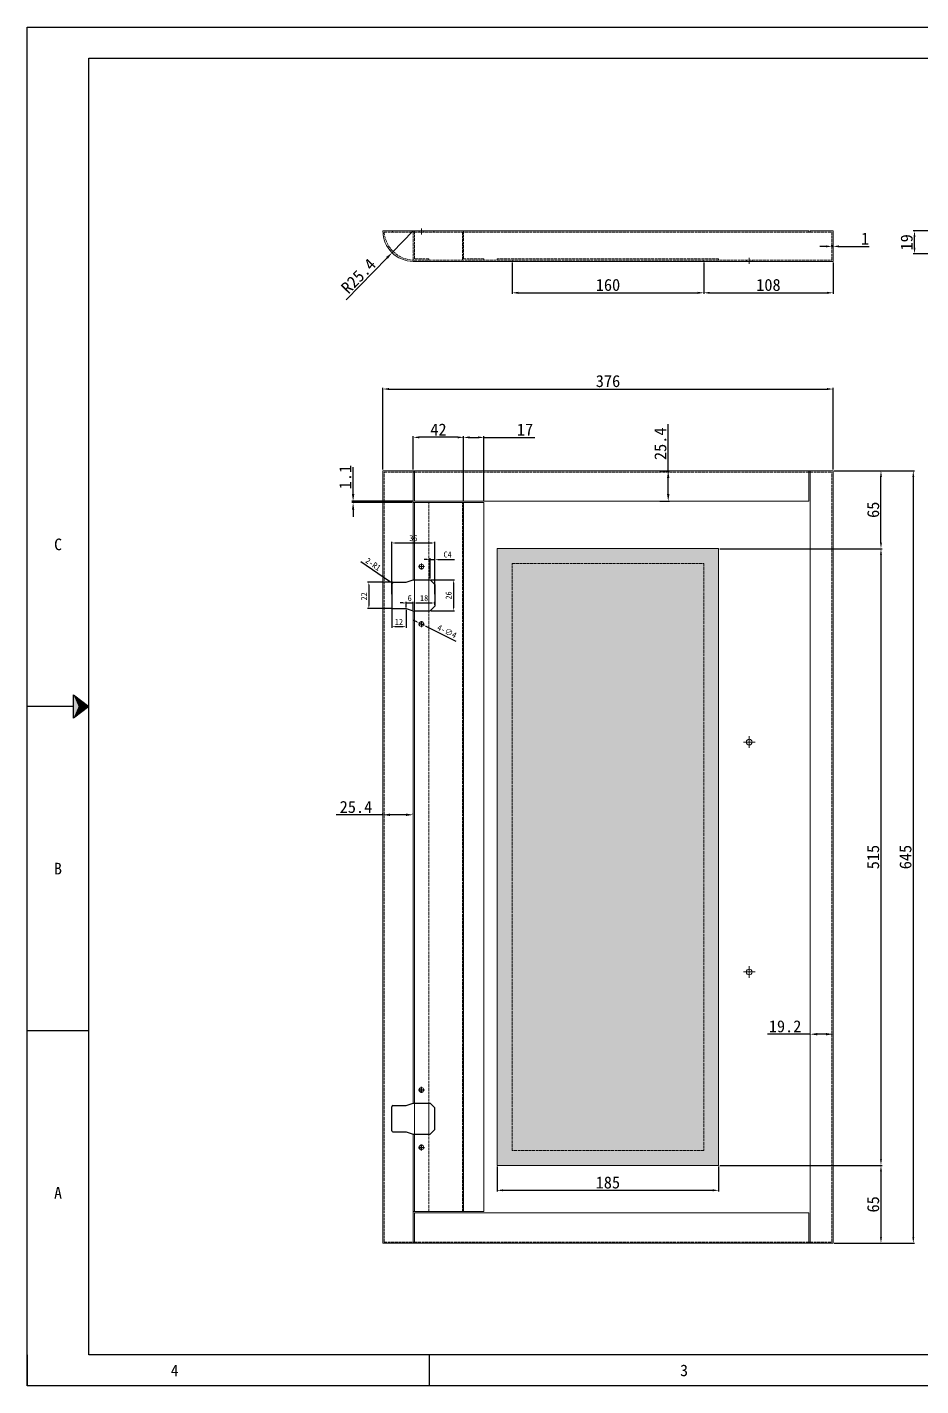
# Model space of a CAD drawing. Header units: millimetres. Extents: x 12436 to 30221, y 8547 to 23793.
# Drawn here: x 12488 to 13234, y 11352 to 12486 of the extents above; entities that cross this region are included whole.
import ezdxf
from ezdxf.enums import TextEntityAlignment as Align

# ---------------------------------------------------------------- set-up
doc = ezdxf.new("R2010")
doc.units = ezdxf.units.MM
doc.header["$PDSIZE"] = -1
for name, pattern in [('ACAD_ISO02W100', [15, 12, -3]), ('CENTER', [10.16, 6.35, -1.27, 1.27, -1.27]), ('DOT', [0.25, 0, -0.25]), ('HIDDEN', [1.905, 1.27, -0.635])]:
    doc.linetypes.add(name, pattern=pattern)
for name, color, linetype in [('print', 30, 'Continuous'), ('点画线', 1, 'CENTER'), ('虚线', 6, 'ACAD_ISO02W100')]:
    doc.layers.add(name, color=color, linetype=linetype)
doc.styles.add('Dartop', font='SIMFANG.TTF')
doc.dimstyles.new('0', dxfattribs={"dimtxt": 10, "dimasz": 5, "dimexe": 1, "dimexo": 1, "dimgap": 1.524, "dimtad": 1, "dimdec": 0, "dimzin": 0, "dimdsep": 46, "dimtxsty": 'Standard', "dimcen": 2.5, "dimclrd": 4, "dimclre": 4, "dimclrt": 4, "dimadec": 0, "dimazin": 0, "dimtfac": 1, "dimtdec": 0, "dimtmove": 0, "dimatfit": 3, "dimfxl": 1, "dimtzin": 0, "dimarcsym": 0})
doc.dimstyles.new('00', dxfattribs={"dimtxt": 5, "dimasz": 2.5, "dimexe": 1, "dimexo": 1, "dimgap": 1.524, "dimtad": 1, "dimdec": 0, "dimzin": 0, "dimdsep": 46, "dimtxsty": 'Standard', "dimcen": 2.5, "dimclrd": 4, "dimclre": 4, "dimclrt": 4, "dimadec": 0, "dimazin": 0, "dimtfac": 1, "dimtdec": 0, "dimtmove": 0, "dimatfit": 3, "dimfxl": 1, "dimtzin": 0, "dimarcsym": 0})
doc.dimstyles.new('副本 ISO-25', dxfattribs={"dimtxt": 10, "dimasz": 6, "dimexe": 1, "dimexo": 1, "dimgap": 1.524, "dimtad": 1, "dimdec": 1, "dimzin": 0, "dimdsep": 46, "dimtxsty": 'Standard', "dimcen": 2.5, "dimclrd": 4, "dimclre": 4, "dimclrt": 4, "dimadec": 0, "dimazin": 0, "dimtfac": 1, "dimtdec": 1, "dimtmove": 0, "dimatfit": 3, "dimfxl": 1, "dimtzin": 0, "dimarcsym": 0})

# ---------------------------------------------------------------- blocks, each defined once
blk = doc.blocks.new('*D512')
at = {"color": 4, "lineweight": -2}
for p, q in [((12785, 12117), (12785, 12185.3)), ((13161, 12117), (13161, 12185.3)), ((12790, 12184.3), (13156, 12184.3))]:
    blk.add_line(p, q, dxfattribs=at)
at = {"color": 4}
for points in [[(12790, 12185.2), (12790, 12183.5), (12785, 12184.3)], [(13156, 12185.2), (13156, 12183.5), (13161, 12184.3)]]:
    blk.add_solid(points, dxfattribs=at)
at = {"layer": 'Defpoints', "color": 0}
for p in [(13161, 12184.3), (12785, 12116), (13161, 12116)]:
    blk.add_point(p, dxfattribs=at)
at = {"color": 4, "lineweight": 9, "insert": (12973, 12190.9), "char_height": 10, "attachment_point": 5}
blk.add_mtext('376', dxfattribs=at)
blk = doc.blocks.new('*D513')
at = {"color": 4, "lineweight": -2}
for p, q in [((13162, 12116), (13229, 12116)), ((13228, 12111), (13228, 11476)), ((13162, 11471), (13229, 11471))]:
    blk.add_line(p, q, dxfattribs=at)
at = {"color": 4}
for points in [[(13227.2, 12111), (13228.8, 12111), (13228, 12116)], [(13227.2, 11476), (13228.8, 11476), (13228, 11471)]]:
    blk.add_solid(points, dxfattribs=at)
at = {"layer": 'Defpoints', "color": 0}
for p in [(13161, 12116), (13161, 11471), (13228, 11471)]:
    blk.add_point(p, dxfattribs=at)
at = {"color": 4, "lineweight": 9, "insert": (13221.5, 11793.5), "char_height": 10, "attachment_point": 5, "rotation": 90}
blk.add_mtext('645', dxfattribs=at)
blk = doc.blocks.new('*D514')
at = {"color": 4, "lineweight": -2}
for p, q in [((12813.2, 11990), (12810.9, 11991.1)), ((12815.4, 11988.9), (12819, 11987.1)), ((12846.3, 11973.6), (12821.2, 11986))]:
    blk.add_line(p, q, dxfattribs=at)
at = {"color": 4}
for points in [[(12813.3, 11990.4), (12813, 11989.7), (12815.4, 11988.9)], [(12821.4, 11986.4), (12821, 11985.7), (12819, 11987.1)]]:
    blk.add_solid(points, dxfattribs=at)
at = {"layer": 'Defpoints', "color": 0}
for p in [(12815.4, 11988.9), (12819, 11987.1)]:
    blk.add_point(p, dxfattribs=at)
at = {"color": 4, "lineweight": 9, "insert": (12838.5, 11982), "char_height": 5, "attachment_point": 5, "rotation": 333.7027}
blk.add_mtext('4-∅4', dxfattribs=at)
blk = doc.blocks.new('*D515')
at = {"color": 4, "lineweight": -2}
for p, q in [((13023.3, 12116), (13023.3, 12155.1)), ((13016.4, 12116), (13024.3, 12116)), ((13023.3, 12096.6), (13023.3, 12110)), ((13016.4, 12090.6), (13024.3, 12090.6))]:
    blk.add_line(p, q, dxfattribs=at)
at = {"color": 4}
for points in [[(13022.3, 12110), (13024.3, 12110), (13023.3, 12116)], [(13022.3, 12096.6), (13024.3, 12096.6), (13023.3, 12090.6)]]:
    blk.add_solid(points, dxfattribs=at)
at = {"layer": 'Defpoints', "color": 0}
for p in [(13015.4, 12116), (13023.3, 12116), (13015.4, 12090.6)]:
    blk.add_point(p, dxfattribs=at)
at = {"color": 4, "lineweight": 9, "insert": (13016.8, 12138.6), "char_height": 10, "attachment_point": 5, "rotation": 90}
blk.add_mtext('25.4', dxfattribs=at)
blk = doc.blocks.new('*D516')
at = {"color": 4, "lineweight": -2}
for p, q in [((12785, 11828.8), (12745.9, 11828.8)), ((12785, 11829.5), (12785, 11829.8)), ((12804.4, 11828.8), (12791, 11828.8)), ((12810.4, 11829.5), (12810.4, 11829.8))]:
    blk.add_line(p, q, dxfattribs=at)
at = {"color": 4}
for points in [[(12791, 11829.8), (12791, 11827.8), (12785, 11828.8)], [(12804.4, 11829.8), (12804.4, 11827.8), (12810.4, 11828.8)]]:
    blk.add_solid(points, dxfattribs=at)
at = {"layer": 'Defpoints', "color": 0}
for p in [(12785, 11828.8), (12785, 11828.5), (12810.4, 11828.5)]:
    blk.add_point(p, dxfattribs=at)
at = {"color": 4, "lineweight": 9, "insert": (12762.5, 11835.3), "char_height": 10, "attachment_point": 5}
blk.add_mtext('25.4', dxfattribs=at)
blk = doc.blocks.new('*D517')
at = {"color": 4, "lineweight": -2}
for p, q in [((12852.4, 12090.5), (12852.4, 12144.9)), ((12857.4, 12143.9), (12864.4, 12143.9)), ((12869.4, 12090.5), (12869.4, 12144.9)), ((12869.4, 12143.9), (12911.9, 12143.9))]:
    blk.add_line(p, q, dxfattribs=at)
at = {"color": 4}
for points in [[(12857.4, 12144.8), (12857.4, 12143.1), (12852.4, 12143.9)], [(12864.4, 12144.8), (12864.4, 12143.1), (12869.4, 12143.9)]]:
    blk.add_solid(points, dxfattribs=at)
at = {"layer": 'Defpoints', "color": 0}
for p in [(12852.4, 12143.9), (12852.4, 12089.5), (12869.4, 12089.5)]:
    blk.add_point(p, dxfattribs=at)
at = {"color": 4, "lineweight": 9, "insert": (12903.7, 12150.5), "char_height": 10, "attachment_point": 5}
blk.add_mtext('17', dxfattribs=at)
blk = doc.blocks.new('*D518')
at = {"color": 4, "lineweight": -2}
for p, q in [((12810.4, 12117), (12810.4, 12145)), ((12847.4, 12144), (12815.4, 12144)), ((12852.4, 12090.5), (12852.4, 12145))]:
    blk.add_line(p, q, dxfattribs=at)
at = {"color": 4}
for points in [[(12815.4, 12144.8), (12815.4, 12143.1), (12810.4, 12144)], [(12847.4, 12144.8), (12847.4, 12143.1), (12852.4, 12144)]]:
    blk.add_solid(points, dxfattribs=at)
at = {"layer": 'Defpoints', "color": 0}
for p in [(12810.4, 12144), (12810.4, 12116), (12852.4, 12089.5)]:
    blk.add_point(p, dxfattribs=at)
at = {"color": 4, "lineweight": 9, "insert": (12831.4, 12150.5), "char_height": 10, "attachment_point": 5}
blk.add_mtext('42', dxfattribs=at)
blk = doc.blocks.new('*D519')
at = {"color": 4, "lineweight": -2}
for p, q in [((13066.4, 12051), (13202, 12051)), ((13201, 12046), (13201, 11541)), ((13066.4, 11536), (13202, 11536))]:
    blk.add_line(p, q, dxfattribs=at)
at = {"color": 4}
for points in [[(13200.2, 12046), (13201.8, 12046), (13201, 12051)], [(13200.2, 11541), (13201.8, 11541), (13201, 11536)]]:
    blk.add_solid(points, dxfattribs=at)
at = {"layer": 'Defpoints', "color": 0}
for p in [(13065.4, 12051), (13065.4, 11536), (13201, 11536)]:
    blk.add_point(p, dxfattribs=at)
at = {"color": 4, "lineweight": 9, "insert": (13194.5, 11793.5), "char_height": 10, "attachment_point": 5, "rotation": 90}
blk.add_mtext('515', dxfattribs=at)
blk = doc.blocks.new('*D520')
at = {"color": 4, "lineweight": -2}
for p, q in [((12880.4, 11535), (12880.4, 11514.2)), ((13065.4, 11535), (13065.4, 11514.2)), ((13060.4, 11515.2), (12885.4, 11515.2))]:
    blk.add_line(p, q, dxfattribs=at)
at = {"color": 4}
for points in [[(12885.4, 11516.1), (12885.4, 11514.4), (12880.4, 11515.2)], [(13060.4, 11516.1), (13060.4, 11514.4), (13065.4, 11515.2)]]:
    blk.add_solid(points, dxfattribs=at)
at = {"layer": 'Defpoints', "color": 0}
for p in [(12880.4, 11536), (13065.4, 11536), (12880.4, 11515.2)]:
    blk.add_point(p, dxfattribs=at)
at = {"color": 4, "lineweight": 9, "insert": (12972.9, 11521.7), "char_height": 10, "attachment_point": 5}
blk.add_mtext('185', dxfattribs=at)
blk = doc.blocks.new('*D521')
at = {"color": 4, "lineweight": -2}
for p, q in [((12810.4, 12316.3), (12792.7, 12298.2)), ((12754.2, 12258.8), (12788.5, 12293.9))]:
    blk.add_line(p, q, dxfattribs=at)
at = {"color": 4}
blk.add_solid([(12787.7, 12294.6), (12789.2, 12293.2), (12792.7, 12298.2)], dxfattribs=at)
at = {"layer": 'Defpoints', "color": 0}
for p in [(12810.4, 12316.3), (12792.7, 12298.2)]:
    blk.add_point(p, dxfattribs=at)
at = {"color": 4, "lineweight": 9, "insert": (12764.6, 12278.7), "char_height": 10, "attachment_point": 5, "rotation": 45.6927}
blk.add_mtext('R25.4', dxfattribs=at)
blk = doc.blocks.new('*D522')
at = {"color": 4, "lineweight": -2}
for p, q in [((13155, 12303.4), (13150, 12303.4)), ((13160, 12303.6), (13160, 12304.4)), ((13160, 12303.4), (13161, 12303.4)), ((13161, 12303.6), (13161, 12304.4)), ((13166, 12303.4), (13191, 12303.4))]:
    blk.add_line(p, q, dxfattribs=at)
at = {"color": 4}
for points in [[(13155, 12304.3), (13155, 12302.6), (13160, 12303.4)], [(13166, 12304.3), (13166, 12302.6), (13161, 12303.4)]]:
    blk.add_solid(points, dxfattribs=at)
at = {"layer": 'Defpoints', "color": 0}
for p in [(13160, 12303.4), (13160, 12302.6), (13161, 12302.6)]:
    blk.add_point(p, dxfattribs=at)
at = {"color": 4, "lineweight": 9, "insert": (13187.8, 12310), "char_height": 10, "attachment_point": 5}
blk.add_mtext('1', dxfattribs=at)
blk = doc.blocks.new('*D523')
at = {"color": 4, "lineweight": -2}
for p, q in [((12893, 12289.9), (12893, 12263.7)), ((13053, 12289.9), (13053, 12263.7)), ((12898, 12264.7), (13048, 12264.7))]:
    blk.add_line(p, q, dxfattribs=at)
at = {"color": 4}
for points in [[(12898, 12265.5), (12898, 12263.8), (12893, 12264.7)], [(13048, 12265.5), (13048, 12263.8), (13053, 12264.7)]]:
    blk.add_solid(points, dxfattribs=at)
at = {"layer": 'Defpoints', "color": 0}
for p in [(12893, 12290.9), (13053, 12290.9), (13053, 12264.7)]:
    blk.add_point(p, dxfattribs=at)
at = {"color": 4, "lineweight": 9, "insert": (12973, 12271.2), "char_height": 10, "attachment_point": 5}
blk.add_mtext('160', dxfattribs=at)
blk = doc.blocks.new('*D524')
at = {"color": 4, "lineweight": -2}
for p, q in [((13053, 12289.9), (13053, 12263.7)), ((13161, 12289.9), (13161, 12263.7)), ((13058, 12264.7), (13156, 12264.7))]:
    blk.add_line(p, q, dxfattribs=at)
at = {"color": 4}
for points in [[(13058, 12265.5), (13058, 12263.8), (13053, 12264.7)], [(13156, 12265.5), (13156, 12263.8), (13161, 12264.7)]]:
    blk.add_solid(points, dxfattribs=at)
at = {"layer": 'Defpoints', "color": 0}
for p in [(13053, 12290.9), (13161, 12290.9), (13161, 12264.7)]:
    blk.add_point(p, dxfattribs=at)
at = {"color": 4, "lineweight": 9, "insert": (13107, 12271.2), "char_height": 10, "attachment_point": 5}
blk.add_mtext('108', dxfattribs=at)
blk = doc.blocks.new('*D470')
at = {"color": 4, "lineweight": -2}
for p, q in [((13257.1, 12316.3), (13228, 12316.3)), ((13229, 12302.3), (13229, 12311.3)), ((13343.8, 12297.3), (13228, 12297.3))]:
    blk.add_line(p, q, dxfattribs=at)
at = {"color": 4}
for points in [[(13228.2, 12311.3), (13229.8, 12311.3), (13229, 12316.3)], [(13228.2, 12302.3), (13229.8, 12302.3), (13229, 12297.3)]]:
    blk.add_solid(points, dxfattribs=at)
at = {"layer": 'Defpoints', "color": 0}
for p in [(13229, 12316.3), (13258.1, 12316.3), (13344.8, 12297.3)]:
    blk.add_point(p, dxfattribs=at)
at = {"color": 4, "lineweight": 9, "insert": (13222.5, 12306.8), "char_height": 10, "attachment_point": 5, "rotation": 90}
blk.add_mtext('19', dxfattribs=at)
blk = doc.blocks.new('*D501')
at = {"color": 4, "lineweight": -2}
for p, q in [((13162, 12116), (13202, 12116)), ((13201, 12056), (13201, 12111)), ((13066.4, 12051), (13202, 12051))]:
    blk.add_line(p, q, dxfattribs=at)
at = {"color": 4}
for points in [[(13200.2, 12111), (13201.8, 12111), (13201, 12116)], [(13200.2, 12056), (13201.8, 12056), (13201, 12051)]]:
    blk.add_solid(points, dxfattribs=at)
at = {"layer": 'Defpoints', "color": 0}
for p in [(13161, 12116), (13201, 12116), (13065.4, 12051)]:
    blk.add_point(p, dxfattribs=at)
at = {"color": 4, "lineweight": 9, "insert": (13194.5, 12083.5), "char_height": 10, "attachment_point": 5, "rotation": 90}
blk.add_mtext('65', dxfattribs=at)
blk = doc.blocks.new('*D502')
at = {"color": 4, "lineweight": -2}
for p, q in [((13066.4, 11536), (13202, 11536)), ((13201, 11531), (13201, 11476)), ((13162, 11471), (13202, 11471))]:
    blk.add_line(p, q, dxfattribs=at)
at = {"color": 4}
for points in [[(13200.2, 11531), (13201.8, 11531), (13201, 11536)], [(13200.2, 11476), (13201.8, 11476), (13201, 11471)]]:
    blk.add_solid(points, dxfattribs=at)
at = {"layer": 'Defpoints', "color": 0}
for p in [(13065.4, 11536), (13161, 11471), (13201, 11471)]:
    blk.add_point(p, dxfattribs=at)
at = {"color": 4, "lineweight": 9, "insert": (13194.5, 11503.5), "char_height": 10, "attachment_point": 5, "rotation": 90}
blk.add_mtext('65', dxfattribs=at)
blk = doc.blocks.new('*U468')
at = {"color": 254, "linetype": 'Continuous', "extrusion": (0, 0, -1)}
for points in [[(-0.833, 11), (-0.75, 10.812), (-0.75, 11.188)], [(-0.833, 11), (-0.75, 11.188), (-1, 11)], [(-0.833, 11), (-1, 11), (-0.75, 10.812)]]:
    blk.add_solid(points, dxfattribs=at)
blk = doc.blocks.new('SW_CENTERMARKSYMBOL_1')
at = {"color": 0, "linetype": 'Continuous', "lineweight": 0}
for p, q in [((-2.5, 0), (-4.9, 0)), ((0, 0), (-2.5, 0)), ((0, 2.5), (0, 4.9)), ((0, 0), (0, 2.5)), ((0, 0), (0, -2.5)), ((0, 0), (2.5, 0)), ((2.5, 0), (4.9, 0)), ((0, -2.5), (0, -4.9))]:
    blk.add_line(p, q, dxfattribs=at)
blk = doc.blocks.new('*D471')
at = {"color": 4, "lineweight": -2}
for p, q in [((13141.8, 11645.6), (13106.1, 11645.6)), ((13155, 11645.6), (13147.8, 11645.6))]:
    blk.add_line(p, q, dxfattribs=at)
at = {"color": 4}
for points in [[(13147.8, 11646.6), (13147.8, 11644.6), (13141.8, 11645.6)], [(13155, 11646.6), (13155, 11644.6), (13161, 11645.6)]]:
    blk.add_solid(points, dxfattribs=at)
at = {"layer": 'Defpoints', "color": 0}
for p in [(13141.8, 11645.6), (13141.8, 11645.6), (13161, 11645.6)]:
    blk.add_point(p, dxfattribs=at)
at = {"color": 4, "lineweight": 9, "insert": (13120.9, 11652.1), "char_height": 10, "attachment_point": 5}
blk.add_mtext('19.2', dxfattribs=at)
blk = doc.blocks.new('*D475')
at = {"color": 4, "lineweight": -2}
for p, q in [((12760.1, 12096.6), (12760.1, 12119)), ((12810.4, 12090.6), (12759.1, 12090.6)), ((12809.4, 12089.5), (12759.1, 12089.5)), ((12760.1, 12089.5), (12760.1, 12090.6)), ((12760.1, 12083.5), (12760.1, 12077.5))]:
    blk.add_line(p, q, dxfattribs=at)
at = {"color": 4}
for points in [[(12759.1, 12096.6), (12761.1, 12096.6), (12760.1, 12090.6)], [(12759.1, 12083.5), (12761.1, 12083.5), (12760.1, 12089.5)]]:
    blk.add_solid(points, dxfattribs=at)
at = {"layer": 'Defpoints', "color": 0}
for p in [(12760.1, 12090.6), (12810.4, 12089.5), (12811.4, 12090.6)]:
    blk.add_point(p, dxfattribs=at)
at = {"color": 4, "lineweight": 9, "insert": (12753.6, 12110.8), "char_height": 10, "attachment_point": 5, "rotation": 90}
blk.add_mtext('1.1', dxfattribs=at)
blk = doc.blocks.new('*D536')
at = {"color": 4, "lineweight": -2}
for p, q in [((12792.4, 12013), (12792.4, 12056.8)), ((12794.9, 12055.8), (12825.9, 12055.8)), ((12828.4, 12013), (12828.4, 12056.8))]:
    blk.add_line(p, q, dxfattribs=at)
at = {"color": 4}
for points in [[(12794.9, 12056.2), (12794.9, 12055.4), (12792.4, 12055.8)], [(12825.9, 12056.2), (12825.9, 12055.4), (12828.4, 12055.8)]]:
    blk.add_solid(points, dxfattribs=at)
at = {"layer": 'Defpoints', "color": 0}
for p in [(12828.4, 12055.8), (12792.4, 12012), (12828.4, 12012)]:
    blk.add_point(p, dxfattribs=at)
at = {"color": 4, "lineweight": 9, "insert": (12810.4, 12059.8), "char_height": 5, "attachment_point": 5}
blk.add_mtext('36', dxfattribs=at)
blk = doc.blocks.new('*D537')
at = {"color": 4, "lineweight": -2}
for p, q in [((12825.4, 12025), (12844.9, 12025)), ((12843.9, 12022.5), (12843.9, 12001.5)), ((12825.4, 11999), (12844.9, 11999))]:
    blk.add_line(p, q, dxfattribs=at)
at = {"color": 4}
for points in [[(12843.5, 12022.5), (12844.3, 12022.5), (12843.9, 12025)], [(12843.5, 12001.5), (12844.3, 12001.5), (12843.9, 11999)]]:
    blk.add_solid(points, dxfattribs=at)
at = {"layer": 'Defpoints', "color": 0}
for p in [(12824.4, 12025), (12824.4, 11999), (12843.9, 11999)]:
    blk.add_point(p, dxfattribs=at)
at = {"color": 4, "lineweight": 9, "insert": (12839.9, 12012), "char_height": 5, "attachment_point": 5, "rotation": 90}
blk.add_mtext('26', dxfattribs=at)
blk = doc.blocks.new('*D538')
at = {"color": 4, "lineweight": -2}
for p, q in [((12792.4, 12023), (12772.2, 12023)), ((12773.2, 12020.5), (12773.2, 12003.5)), ((12792.4, 12001), (12772.2, 12001))]:
    blk.add_line(p, q, dxfattribs=at)
at = {"color": 4}
for points in [[(12772.8, 12020.5), (12773.7, 12020.5), (12773.2, 12023)], [(12772.8, 12003.5), (12773.7, 12003.5), (12773.2, 12001)]]:
    blk.add_solid(points, dxfattribs=at)
at = {"layer": 'Defpoints', "color": 0}
for p in [(12793.4, 12023), (12773.2, 12001), (12793.4, 12001)]:
    blk.add_point(p, dxfattribs=at)
at = {"color": 4, "lineweight": 9, "insert": (12769.2, 12011.2), "char_height": 5, "attachment_point": 5, "rotation": 90}
blk.add_mtext('22', dxfattribs=at)
blk = doc.blocks.new('*D539')
at = {"color": 4, "lineweight": -2}
for p, q in [((12821.9, 12042.1), (12819.4, 12042.1)), ((12824.4, 12026), (12824.4, 12043.1)), ((12824.4, 12042.1), (12828.4, 12042.1)), ((12828.4, 12022), (12828.4, 12043.1)), ((12830.9, 12042.1), (12844.8, 12042.1))]:
    blk.add_line(p, q, dxfattribs=at)
at = {"color": 4}
for points in [[(12821.9, 12042.5), (12821.9, 12041.7), (12824.4, 12042.1)], [(12830.9, 12042.5), (12830.9, 12041.7), (12828.4, 12042.1)]]:
    blk.add_solid(points, dxfattribs=at)
at = {"layer": 'Defpoints', "color": 0}
for p in [(12828.4, 12042.1), (12824.4, 12025), (12828.4, 12021)]:
    blk.add_point(p, dxfattribs=at)
at = {"color": 4, "lineweight": 9, "insert": (12839.1, 12046.1), "char_height": 5, "attachment_point": 5}
blk.add_mtext('C4', dxfattribs=at)
blk = doc.blocks.new('*D540')
at = {"color": 4, "lineweight": -2}
for p, q in [((12766.5, 12040.3), (12790.5, 12024)), ((12793.4, 12022), (12792.6, 12022.6))]:
    blk.add_line(p, q, dxfattribs=at)
at = {"color": 4}
blk.add_solid([(12790.7, 12024.3), (12790.3, 12023.7), (12792.6, 12022.6)], dxfattribs=at)
at = {"layer": 'Defpoints', "color": 0}
for p in [(12792.6, 12022.6), (12793.4, 12022)]:
    blk.add_point(p, dxfattribs=at)
at = {"color": 4, "lineweight": 9, "insert": (12776.9, 12038.1), "char_height": 5, "attachment_point": 5, "rotation": 325.9055}
blk.add_mtext('2-R1', dxfattribs=at)
blk = doc.blocks.new('*D541')
at = {"color": 4, "lineweight": -2}
for p, q in [((12792.4, 12001), (12792.4, 11984.9)), ((12804.4, 12000), (12804.4, 11984.9)), ((12794.9, 11985.9), (12801.9, 11985.9))]:
    blk.add_line(p, q, dxfattribs=at)
at = {"color": 4}
for points in [[(12794.9, 11986.3), (12794.9, 11985.5), (12792.4, 11985.9)], [(12801.9, 11986.3), (12801.9, 11985.5), (12804.4, 11985.9)]]:
    blk.add_solid(points, dxfattribs=at)
at = {"layer": 'Defpoints', "color": 0}
for p in [(12792.4, 12002), (12804.4, 12001), (12804.4, 11985.9)]:
    blk.add_point(p, dxfattribs=at)
at = {"color": 4, "lineweight": 9, "insert": (12798.4, 11989.9), "char_height": 5, "attachment_point": 5}
blk.add_mtext('12', dxfattribs=at)
blk = doc.blocks.new('*D542')
at = {"color": 4, "lineweight": -2}
for p, q in [((12810.4, 12000), (12810.4, 12006.7)), ((12812.9, 12005.7), (12825.9, 12005.7)), ((12828.4, 12004), (12828.4, 12006.7))]:
    blk.add_line(p, q, dxfattribs=at)
at = {"color": 4}
for points in [[(12812.9, 12006.1), (12812.9, 12005.2), (12810.4, 12005.7)], [(12825.9, 12006.1), (12825.9, 12005.2), (12828.4, 12005.7)]]:
    blk.add_solid(points, dxfattribs=at)
at = {"layer": 'Defpoints', "color": 0}
for p in [(12828.4, 12005.7), (12810.4, 11999), (12828.4, 12003)]:
    blk.add_point(p, dxfattribs=at)
at = {"color": 4, "lineweight": 9, "insert": (12819.4, 12009.7), "char_height": 5, "attachment_point": 5}
blk.add_mtext('18', dxfattribs=at)
blk = doc.blocks.new('*D543')
at = {"color": 4, "lineweight": -2}
for p, q in [((12801.9, 12005.7), (12799.4, 12005.7)), ((12804.4, 12002), (12804.4, 12006.7)), ((12804.4, 12005.7), (12810.4, 12005.7)), ((12810.4, 12000), (12810.4, 12006.7)), ((12812.9, 12005.7), (12815.4, 12005.7))]:
    blk.add_line(p, q, dxfattribs=at)
at = {"color": 4}
for points in [[(12801.9, 12006.1), (12801.9, 12005.2), (12804.4, 12005.7)], [(12812.9, 12006.1), (12812.9, 12005.2), (12810.4, 12005.7)]]:
    blk.add_solid(points, dxfattribs=at)
at = {"layer": 'Defpoints', "color": 0}
for p in [(12810.4, 12005.7), (12804.4, 12001), (12810.4, 11999)]:
    blk.add_point(p, dxfattribs=at)
at = {"color": 4, "lineweight": 9, "insert": (12807.4, 12009.7), "char_height": 5, "attachment_point": 5}
blk.add_mtext('6', dxfattribs=at)

msp = doc.modelspace()

# ---------------------------------------------------------------- hatches: boundary and pattern name
h = msp.add_hatch()
h.set_pattern_fill('HEX', color=256, style=0)
h.set_pattern_definition([(0, (9059.6814, 11706.2675), (0, 5.49926), [3.175, -6.35]), (120, (9059.6814, 11706.2675), (-4.762499, -2.74963), [3.175, -6.35]), (60, (9062.8564, 11706.2675), (-4.762499, 2.74963), [3.175, -6.35])])
h.paths.add_polyline_path([(12880.394, 12051.034), (13065.394, 12051.034), (13065.394, 11536.034), (12880.394, 11536.034)])

# ---------------------------------------------------------------- linework, layer by layer
at = {"color": 0, "linetype": 'DOT'}
for p, q in [((12487.871, 11377.757), (12487.871, 12460.7)), ((14100.141, 11351.973), (12487.871, 11351.973))]:
    msp.add_line(p, q, dxfattribs=at)
at = {"color": 0}
for p, q in [((12539.439, 11377.757), (12539.439, 12460.7)), ((12526.547, 11919.229), (12487.871, 11919.229)), ((12539.439, 11648.493), (12487.871, 11648.493)), ((12487.871, 11377.757), (12487.871, 11351.973)), ((14074.357, 11377.757), (12539.439, 11377.757)), ((12823.815, 11351.973), (12823.815, 11377.757)), ((12487.871, 11351.973), (12487.871, 11351.973))]:
    msp.add_line(p, q, dxfattribs=at)
for p, q in [((12539.439, 12460.7), (14074.357, 12460.7)), ((12792.394, 12022.034), (12792.394, 12002.034)), ((12793.394, 12023.034), (12804.394, 12023.034)), ((12804.394, 12023.034), (12810.394, 12025.034)), ((12810.394, 12025.034), (12824.394, 12025.034)), ((12824.394, 12025.034), (12828.394, 12021.034)), ((12828.394, 12021.034), (12828.394, 12003.034)), ((12793.394, 12001.034), (12804.394, 12001.034)), ((12804.394, 12001.034), (12810.394, 11999.034)), ((12810.394, 11999.034), (12824.394, 11999.034)), ((12828.394, 12003.034), (12824.394, 11999.034)), ((12792.394, 11565.034), (12792.394, 11585.034)), ((12793.394, 11586.034), (12804.394, 11586.034)), ((12804.394, 11586.034), (12810.394, 11588.034)), ((12810.394, 11588.034), (12824.394, 11588.034)), ((12824.394, 11588.034), (12828.394, 11584.034)), ((12828.394, 11566.034), (12828.394, 11584.034)), ((12793.394, 11564.034), (12804.394, 11564.034)), ((12804.394, 11564.034), (12810.394, 11562.034)), ((12810.394, 11562.034), (12824.394, 11562.034)), ((12828.394, 11566.034), (12824.394, 11562.034))]:
    msp.add_line(p, q)
at = {"color": 7, "linetype": 'Continuous', "lineweight": 15}
for p, q in [((12810.394, 12316.337), (12784.994, 12316.337)), ((12811.394, 12316.337), (12810.394, 12316.337)), ((12810.394, 12315.337), (12810.394, 12316.337)), ((13140.794, 12316.337), (12811.394, 12316.337)), ((13140.794, 12315.337), (13140.794, 12316.337)), ((13160.994, 12316.337), (13141.794, 12316.337)), ((13141.794, 12316.337), (13141.794, 12315.337)), ((13160.994, 12290.937), (13160.994, 12316.337)), ((12810.394, 12290.937), (13160.994, 12290.937)), ((12784.994, 11471.034), (12784.994, 12116.034)), ((12810.394, 12116.034), (12784.994, 12116.034)), ((12810.394, 12025.034), (12810.394, 12116.034)), ((12810.394, 12116.034), (12811.394, 12116.034)), ((12810.394, 12115.034), (12811.394, 12115.034)), ((12811.394, 12116.034), (12811.394, 12090.634)), ((13140.794, 12116.034), (12811.394, 12116.034)), ((13140.794, 12090.634), (13140.794, 12116.034)), ((13140.794, 12116.034), (13141.794, 12116.034)), ((13140.794, 12115.034), (13141.794, 12115.034)), ((13141.794, 11471.034), (13141.794, 12116.034)), ((13160.994, 12116.034), (13141.794, 12116.034)), ((13160.994, 11471.034), (13160.994, 12116.034)), ((12852.394, 12089.534), (12810.394, 12089.534)), ((12810.394, 12029.284), (12810.394, 12089.534)), ((12811.394, 12090.634), (13140.794, 12090.634)), ((12852.394, 11497.534), (12852.394, 12089.534)), ((12869.394, 12089.534), (12852.394, 12089.534)), ((12869.394, 11497.534), (12869.394, 12089.534)), ((12880.394, 12051.034), (13065.394, 12051.034)), ((12880.394, 11536.034), (12880.394, 12051.034)), ((13065.394, 12051.034), (13065.394, 11536.034)), ((12811.394, 11999.034), (12811.394, 12025.034)), ((12823.394, 11999.034), (12823.394, 12025.034)), ((12810.394, 11588.034), (12810.394, 11999.034)), ((12810.394, 11592.284), (12810.394, 11994.784)), ((12811.394, 11588.034), (12811.394, 11562.034)), ((12823.394, 11588.034), (12823.394, 11562.034)), ((12810.394, 11471.034), (12810.394, 11562.034)), ((12810.394, 11497.534), (12810.394, 11557.784)), ((13065.394, 11536.034), (12880.394, 11536.034)), ((12852.394, 11497.534), (12810.394, 11497.534)), ((12811.394, 11471.034), (12811.394, 11496.434)), ((12811.394, 11496.434), (13140.794, 11496.434)), ((12869.394, 11497.534), (12852.394, 11497.534)), ((13140.794, 11496.434), (13140.794, 11471.034)), ((12810.394, 11471.034), (12784.994, 11471.034)), ((12810.394, 11472.034), (12811.394, 11472.034)), ((12810.394, 11471.034), (12811.394, 11471.034)), ((13140.794, 11471.034), (12811.394, 11471.034)), ((13140.794, 11472.034), (13141.794, 11472.034)), ((13140.794, 11471.034), (13141.794, 11471.034)), ((13160.994, 11471.034), (13141.794, 11471.034))]:
    msp.add_line(p, q, dxfattribs=at)
at = {"color": 7, "linetype": 'HIDDEN', "lineweight": 0}
for p, q in [((12811.394, 12297.337), (12810.394, 12297.337)), ((12810.394, 12291.937), (12811.315, 12291.937))]:
    msp.add_line(p, q, dxfattribs=at)
at = {"color": 0}
msp.add_lwpolyline([(12539.439, 11919.229), (12526.547, 11909.559), (12526.547, 11928.898), (12539.439, 11919.229)], close=True, dxfattribs=at)
at = {"color": 7, "linetype": 'Continuous', "lineweight": 15}
for centre, radius in [((12817.194, 12036.034), 2), ((12817.194, 11988.034), 2), ((13090.994, 11889.534), 2.4), ((13090.994, 11697.534), 2.4), ((12817.194, 11599.034), 2), ((12817.194, 11551.034), 2)]:
    msp.add_circle(centre, radius, dxfattribs=at)
msp.add_arc((12810.394, 12316.337), 25.4, 180, 270, dxfattribs=at)
for centre, start, end in [((12793.394, 12022.034), 90, 180), ((12793.394, 12002.034), 180, 270), ((12793.394, 11585.034), 90, 180), ((12793.394, 11565.034), 180, 270)]:
    msp.add_arc(centre, 1, start, end)
at = {"layer": 'print', "color": 4}
msp.add_lwpolyline([(12487.871, 12486.484), (14125.925, 12486.484), (14125.925, 11351.973), (12487.871, 11351.973)], close=True, dxfattribs=at)
at = {"layer": '点画线', "lineweight": 0}
for p, q in [((12817.194, 12313.337), (12817.194, 12318.337)), ((13090.994, 12288.937), (13090.994, 12293.937)), ((12817.194, 12033.534), (12817.194, 12038.534)), ((12814.694, 12036.034), (12819.694, 12036.034)), ((12814.694, 11988.034), (12819.694, 11988.034)), ((12817.194, 11985.534), (12817.194, 11990.534))]:
    msp.add_line(p, q, dxfattribs=at)
at = {"layer": '点画线'}
for p, q in [((12814.694, 11599.034), (12819.694, 11599.034)), ((12817.194, 11596.534), (12817.194, 11601.534)), ((12814.694, 11551.034), (12819.694, 11551.034)), ((12817.194, 11548.534), (12817.194, 11553.534))]:
    msp.add_line(p, q, dxfattribs=at)
at = {"layer": '虚线', "linetype": 'ACAD_ISO02W100', "lineweight": 0, "ltscale": 0.2}
for p, q in [((12785.994, 12315.337), (12810.394, 12315.337)), ((12810.394, 12315.337), (12811.394, 12315.337)), ((12810.394, 12315.337), (12810.394, 12291.937)), ((12811.394, 12315.337), (12811.394, 12316.337)), ((12811.394, 12292.937), (12811.394, 12315.337)), ((12811.394, 12315.337), (13140.794, 12315.337)), ((12851.394, 12315.337), (12851.394, 12291.937)), ((12852.394, 12292.937), (12852.394, 12316.337)), ((13141.794, 12315.337), (13159.994, 12315.337)), ((13159.994, 12291.937), (13159.994, 12315.337)), ((12811.315, 12291.937), (13159.994, 12291.937)), ((12823.394, 12292.937), (12811.394, 12292.937)), ((12823.394, 12291.937), (12823.394, 12292.937)), ((12869.394, 12292.937), (12852.394, 12292.937)), ((12869.394, 12291.937), (12869.394, 12292.937)), ((12880.394, 12291.937), (12880.394, 12292.937)), ((13065.394, 12292.937), (12880.394, 12292.937)), ((12892.994, 12291.937), (12892.994, 12290.937)), ((12785.994, 11472.034), (12785.994, 12115.034)), ((12785.994, 12115.034), (12810.394, 12115.034)), ((12811.394, 12115.034), (13140.794, 12115.034)), ((13141.794, 12115.034), (13159.994, 12115.034)), ((13159.994, 11472.034), (13159.994, 12115.034)), ((12811.315, 12089.534), (12811.315, 11497.534)), ((12811.394, 12025.034), (12811.394, 12089.534)), ((12823.394, 12025.034), (12823.394, 12089.534)), ((12851.394, 11497.534), (12851.394, 12089.534)), ((12892.994, 12038.534), (13052.994, 12038.534)), ((12892.994, 11548.534), (12892.994, 12038.534)), ((13052.994, 12038.534), (13052.994, 11548.534)), ((12811.394, 11588.034), (12811.394, 11999.034)), ((12823.394, 11586.372), (12823.394, 11999.034)), ((12811.394, 11497.534), (12811.394, 11562.034)), ((12823.394, 11497.534), (12823.394, 11563.695)), ((13052.994, 11548.534), (12892.994, 11548.534)), ((12785.994, 11472.034), (12810.394, 11472.034)), ((12811.394, 11472.034), (13140.794, 11472.034)), ((13141.794, 11472.034), (13159.994, 11472.034))]:
    msp.add_line(p, q, dxfattribs=at)
at = {"layer": '虚线', "linetype": 'ACAD_ISO02W100', "lineweight": 15}
msp.add_line((13140.794, 12315.337), (13141.794, 12315.337), dxfattribs=at)
at = {"layer": '虚线', "linetype": 'ACAD_ISO02W100', "lineweight": 0}
for p, q in [((13052.994, 12291.937), (13052.994, 12290.937)), ((13065.394, 12291.937), (13065.394, 12292.937))]:
    msp.add_line(p, q, dxfattribs=at)
at = {"layer": '虚线', "linetype": 'ACAD_ISO02W100', "lineweight": 0, "ltscale": 0.2}
msp.add_arc((12811.315, 12317.337), 25.4, 184.516154, 270, dxfattribs=at)
for points in [[(12793.144, 12316.337), (12793.144, 12315.337)], [(12815.194, 12316.337), (12815.194, 12315.337)], [(12819.194, 12315.337), (12819.194, 12316.337)], [(12827.644, 12315.337), (12827.644, 12316.337)]]:
    msp.add_open_spline(points, degree=1, dxfattribs=at)
at = {"layer": '虚线', "linetype": 'ACAD_ISO02W100', "lineweight": 0}
for points in [[(13088.594, 12291.937), (13088.594, 12290.937)], [(13093.394, 12290.937), (13093.394, 12291.937)]]:
    msp.add_open_spline(points, degree=1, dxfattribs=at)

# ---------------------------------------------------------------- block references
at = {"color": 0, "linetype": 'Continuous', "xscale": 51.5687079656127, "yscale": 51.56870796600379, "zscale": 51.56870796599966}
msp.add_blockref('*U468', (12487.871, 11351.973), dxfattribs=at)
at = {"layer": '点画线', "lineweight": 0}
for p in [(13090.994, 11889.534), (13090.994, 11697.534)]:
    msp.add_blockref('SW_CENTERMARKSYMBOL_1', p, dxfattribs=at)

# ---------------------------------------------------------------- texts
at = {"color": 0, "style": 'Dartop'}
for s, p in [('C', (12513.655, 12054.596)), ('B', (12513.655, 11783.861)), ('A', (12513.655, 11513.125)), ('4', (12611.095, 11364.865)), ('3', (13036.536, 11364.865))]:
    msp.add_text(s, height=9.669, dxfattribs=at).set_placement(p, align=Align.MIDDLE_CENTER)

# ---------------------------------------------------------------- dimensions: what is measured, and where the dimension line sits
at = {"lineweight": 9}
dim = msp.add_radius_dim(center=(12810.394, 12316.337), mpoint=(12792.652, 12298.161), dimstyle='副本 ISO-25', dxfattribs=at)
dim.commit()
dim.dimension.update_dxf_attribs({"geometry": '*D521', "text_midpoint": (12764.567, 12278.728)})
for base, p1, p2, dimstyle, picture, middle in [((13159.994, 12303.435), (13160.994, 12302.647), (13159.994, 12302.647), '0', '*D522', (13187.768, 12303.435)), ((13160.994, 12184.336), (12784.994, 12116.034), (13160.994, 12116.034), '0', '*D512', (12972.994, 12184.336)), ((12852.394, 12143.945), (12869.394, 12089.534), (12852.394, 12089.534), '0', '*D517', (12903.668, 12143.945)), ((12810.394, 12005.653), (12804.394, 12001.034), (12810.394, 11999.034), '00', '*D543', (12807.394, 12005.653))]:
    dim = msp.add_linear_dim(base=base, p1=p1, p2=p2, dimstyle=dimstyle, dxfattribs=at)
    dim.commit()
    dim.dimension.update_dxf_attribs({"geometry": picture, "text_midpoint": middle, "dimtype": 160})
for base, p1, p2, dimstyle, picture, middle in [((13229, 12316.337), (13344.835, 12297.337), (13258.085, 12316.337), '0', '*D470', (13222.476, 12306.837)), ((13023.317, 12116.034), (13015.408, 12090.634), (13015.408, 12116.034), '副本 ISO-25', '*D515', (13016.793, 12138.558)), ((12760.097, 12090.634), (12810.394, 12089.534), (12811.394, 12090.634), '副本 ISO-25', '*D475', (12753.573, 12110.824)), ((13200.99, 12116.034), (13065.394, 12051.034), (13160.994, 12116.034), '0', '*D501', (13194.466, 12083.534)), ((12843.906, 11999.034), (12824.394, 12025.034), (12824.394, 11999.034), '00', '*D537', (12839.882, 12012.034)), ((13200.99, 11471.034), (13065.394, 11536.034), (13160.994, 11471.034), '0', '*D502', (13194.466, 11503.534))]:
    dim = msp.add_linear_dim(base=base, p1=p1, p2=p2, angle=90, dimstyle=dimstyle, dxfattribs=at)
    dim.commit()
    dim.dimension.update_dxf_attribs({"geometry": picture, "text_midpoint": middle})
for base, p1, p2, dimstyle, picture, middle in [((13052.994, 12264.658), (12892.994, 12290.937), (13052.994, 12290.937), '0', '*D523', (12972.994, 12271.182)), ((13160.994, 12264.657), (13052.994, 12290.937), (13160.994, 12290.937), '0', '*D524', (13106.994, 12271.181)), ((12810.394, 12143.964), (12852.394, 12089.534), (12810.394, 12116.034), '0', '*D518', (12831.394, 12150.488)), ((12828.394, 12055.783), (12792.394, 12012.034), (12828.394, 12012.034), '00', '*D536', (12810.394, 12059.807)), ((12828.394, 12005.653), (12810.394, 11999.034), (12828.394, 12003.034), '00', '*D542', (12819.394, 12009.677)), ((12804.394, 11985.886), (12792.394, 12002.034), (12804.394, 12001.034), '00', '*D541', (12798.394, 11989.91)), ((12784.994, 11828.814), (12810.394, 11828.496), (12784.994, 11828.496), '副本 ISO-25', '*D516', (12762.47, 11835.338)), ((13141.794, 11645.566), (13160.994, 11645.566), (13141.794, 11645.566), '副本 ISO-25', '*D471', (13120.937, 11652.09)), ((12880.394, 11515.219), (13065.394, 11536.034), (12880.394, 11536.034), '0', '*D520', (12972.894, 11521.743))]:
    dim = msp.add_linear_dim(base=base, p1=p1, p2=p2, dimstyle=dimstyle, dxfattribs=at)
    dim.commit()
    dim.dimension.update_dxf_attribs({"geometry": picture, "text_midpoint": middle})
for base, p1, p2, dimstyle, picture, middle in [((13227.998, 11471.034), (13160.994, 12116.034), (13160.994, 11471.034), '0', '*D513', (13227.998, 11793.461)), ((13200.99, 11536.034), (13065.394, 12051.034), (13065.394, 11536.034), '0', '*D519', (13200.99, 11793.461)), ((12773.249, 12001.034), (12793.394, 12023.034), (12793.394, 12001.034), '00', '*D538', (12773.249, 12011.236))]:
    dim = msp.add_linear_dim(base=base, p1=p1, p2=p2, angle=90, dimstyle=dimstyle, dxfattribs=at)
    dim.commit()
    dim.dimension.update_dxf_attribs({"geometry": picture, "text_midpoint": middle, "dimtype": 160})
dim = msp.add_linear_dim(base=(12828.394, 12042.117), p1=(12824.394, 12025.034), p2=(12828.394, 12021.034), text='C<>', dimstyle='00', dxfattribs=at)
dim.commit()
dim.dimension.update_dxf_attribs({"geometry": '*D539', "text_midpoint": (12839.085, 12046.141)})
dim = msp.add_radius_dim(center=(12793.394, 12022.034), mpoint=(12792.566, 12022.594), text='2-<>', dimstyle='00', dxfattribs=at)
dim.commit()
dim.dimension.update_dxf_attribs({"geometry": '*D540', "text_midpoint": (12774.638, 12034.73), "dimtype": 164})
dim = msp.add_diameter_dim_2p(p1=(12815.401, 11988.919), p2=(12818.987, 11987.147), text='4-<>', dimstyle='00', dxfattribs=at)
dim.commit()
dim.dimension.update_dxf_attribs({"geometry": '*D514', "text_midpoint": (12836.721, 11978.384), "dimtype": 163})

doc.saveas('drawing.dxf')
